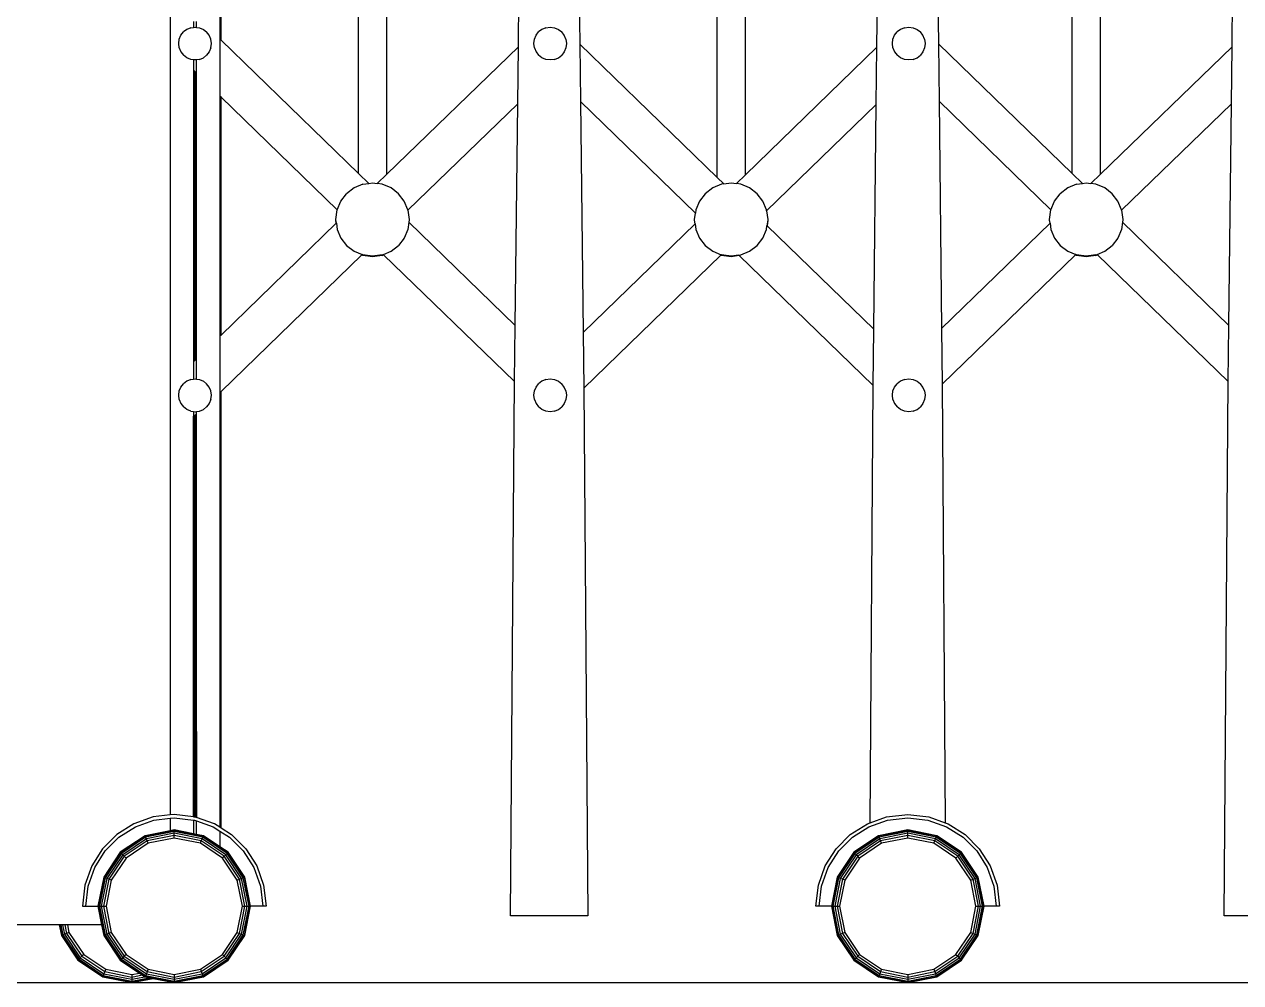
# Model space of a CAD drawing. Extents: x -2377130 to 293730, y -2 to 754590.
# Drawn here: x -2199461 to -2198568, y 516937 to 517641 of the extents above; entities that cross this region are included whole.
import ezdxf

# ---------------------------------------------------------------- set-up
doc = ezdxf.new("R2010")
doc.units = 0
doc.header["$LTSCALE"] = 1000
doc.header["$MEASUREMENT"] = 0
doc.layers.add('A-SFCE', color=30, linetype='Continuous')

# ---------------------------------------------------------------- blocks, each defined once
blk = doc.blocks.new('A$C4A4B1E4B')
at = {"color": 250}
for p, q in [((-3295.7, 1493.31), (-3295.7, 139.37)), ((-3157.33, 610.1), (-3157.42, 916.42)), ((-3136.5, 609.62), (-3136.6, 916.75)), ((-2893.96, 607.26), (-2894.05, 913.68)), ((-2873.13, 609.21), (-2873.23, 913.91)), ((-2633.22, 610.1), (-2633.31, 916.42)), ((-2612.4, 609.62), (-2612.49, 916.75)), ((-3039.99, 703.17), (-3038.63, 821.83)), ((-2515.89, 703.17), (-2514.53, 821.83)), ((-3259.08, 817.89), (-3259.08, 708.69)), ((-3258.31, 707.95), (-3258.31, 818.64)), ((-2996.15, 814.72), (-2994.9, 705.07)), ((-2776.63, 702.75), (-2775.3, 819.02)), ((-2732.84, 819.95), (-2731.53, 705.36)), ((-3283.45, 715.9), (-3285.88, 714.02)), ((-3280.57, 717.12), (-3283.45, 715.9)), ((-3280.57, 717.12), (-3278.5, 717.39)), ((-3278.5, 721.68), (-3278.5, 717.39)), ((-3278.5, 717.39), (-3277.38, 717.55)), ((-3277.38, 717.55), (-3276.27, 717.4)), ((-3276.27, 717.4), (-3276.27, 721.67)), ((-3276.27, 717.4), (-3274.18, 717.12)), ((-3274.18, 717.12), (-3271.31, 715.9)), ((-3271.31, 715.9), (-3268.88, 714.02)), ((-3022.71, 715.9), (-3025.14, 714.02)), ((-3019.84, 717.12), (-3022.71, 715.9)), ((-3019.84, 717.12), (-3016.64, 717.55)), ((-3016.64, 717.55), (-3013.45, 717.12)), ((-3013.45, 717.12), (-3010.57, 715.9)), ((-3010.57, 715.9), (-3008.14, 714.02)), ((-2759.34, 715.9), (-2761.77, 714.02)), ((-2756.47, 717.12), (-2759.34, 715.9)), ((-2756.47, 717.12), (-2753.27, 717.55)), ((-2753.27, 717.55), (-2750.08, 717.12)), ((-2750.08, 717.12), (-2747.2, 715.9)), ((-2747.2, 715.9), (-2744.77, 714.02)), ((-3289.4, 705.52), (-3288.97, 708.71)), ((-3288.97, 708.71), (-3287.76, 711.59)), ((-3287.76, 711.59), (-3285.88, 714.02)), ((-3267, 711.59), (-3268.88, 714.02)), ((-3265.78, 708.71), (-3267, 711.59)), ((-3265.35, 705.52), (-3265.78, 708.71)), ((-3259.08, 708.69), (-3259.08, 666.95)), ((-3258.31, 707.95), (-3259.08, 708.69)), ((-3258.31, 707.95), (-3157.33, 610.1)), ((-3028.67, 705.52), (-3028.24, 708.71)), ((-3028.24, 708.71), (-3027.02, 711.59)), ((-3027.02, 711.59), (-3025.14, 714.02)), ((-3006.26, 711.59), (-3008.14, 714.02)), ((-3005.04, 708.71), (-3006.26, 711.59)), ((-3005.04, 708.71), (-3004.61, 705.52)), ((-2765.3, 705.52), (-2764.87, 708.71)), ((-2764.87, 708.71), (-2763.65, 711.59)), ((-2763.65, 711.59), (-2761.77, 714.02)), ((-2742.89, 711.59), (-2744.77, 714.02)), ((-2741.67, 708.71), (-2742.89, 711.59)), ((-2741.67, 708.71), (-2741.24, 705.52)), ((-3288.97, 702.32), (-3289.4, 705.52)), ((-3288.97, 702.32), (-3287.76, 699.45)), ((-3287.76, 699.45), (-3285.88, 697.02)), ((-3283.45, 695.14), (-3285.88, 697.02)), ((-3271.31, 695.14), (-3268.88, 697.02)), ((-3267, 699.45), (-3268.88, 697.02)), ((-3265.78, 702.32), (-3267, 699.45)), ((-3265.78, 702.32), (-3265.35, 705.52)), ((-3136.5, 609.62), (-3039.99, 703.17)), ((-3040.47, 661.3), (-3039.99, 703.17)), ((-3028.24, 702.32), (-3028.67, 705.52)), ((-3028.24, 702.32), (-3027.02, 699.45)), ((-3027.02, 699.45), (-3025.14, 697.02)), ((-3022.71, 695.14), (-3025.14, 697.02)), ((-3010.57, 695.14), (-3008.14, 697.02)), ((-3006.26, 699.45), (-3008.14, 697.02)), ((-3005.04, 702.32), (-3006.26, 699.45)), ((-3004.61, 705.52), (-3005.04, 702.32)), ((-2994.9, 705.07), (-2893.96, 607.26)), ((-2994.9, 705.07), (-2994.41, 662.86)), ((-2873.13, 609.21), (-2776.63, 702.75)), ((-2777.11, 660.88), (-2776.63, 702.75)), ((-2764.87, 702.32), (-2765.3, 705.52)), ((-2764.87, 702.32), (-2763.65, 699.45)), ((-2763.65, 699.45), (-2761.77, 697.02)), ((-2759.34, 695.14), (-2761.77, 697.02)), ((-2747.2, 695.14), (-2744.77, 697.02)), ((-2742.89, 699.45), (-2744.77, 697.02)), ((-2741.67, 702.32), (-2742.89, 699.45)), ((-2741.24, 705.52), (-2741.67, 702.32)), ((-2731.53, 705.36), (-2633.22, 610.1)), ((-2731.53, 705.36), (-2731.05, 663.15)), ((-2612.4, 609.62), (-2515.89, 703.17)), ((-2516.37, 661.3), (-2515.89, 703.17)), ((-3280.57, 693.92), (-3283.45, 695.14)), ((-3278.5, 693.65), (-3280.57, 693.92)), ((-3277.38, 693.49), (-3278.5, 693.65)), ((-3278.5, 693.65), (-3278.5, 685.78)), ((-3276.27, 693.64), (-3277.38, 693.49)), ((-3274.18, 693.92), (-3276.27, 693.64)), ((-3276.27, 683.61), (-3276.27, 693.64)), ((-3274.18, 693.92), (-3271.31, 695.14)), ((-3019.84, 693.92), (-3022.71, 695.14)), ((-3016.64, 693.49), (-3019.84, 693.92)), ((-3013.45, 693.92), (-3016.64, 693.49)), ((-3013.45, 693.92), (-3010.57, 695.14)), ((-2756.47, 693.92), (-2759.34, 695.14)), ((-2753.27, 693.49), (-2756.47, 693.92)), ((-2750.08, 693.92), (-2753.27, 693.49)), ((-2750.08, 693.92), (-2747.2, 695.14)), ((-3277.87, 685.17), (-3278.5, 685.78)), ((-3278.5, 685.78), (-3278.5, 508.38)), ((-3277.87, 472.59), (-3277.87, 685.17)), ((-3276.7, 684.03), (-3277.87, 685.17)), ((-3276.7, 473.73), (-3276.7, 684.03)), ((-3276.27, 683.61), (-3276.7, 684.03)), ((-3276.27, 474.15), (-3276.27, 683.61)), ((-3259.08, 666.95), (-3259.08, 490.81)), ((-3258.31, 666.21), (-3259.08, 666.95)), ((-3258.31, 491.56), (-3258.31, 666.21)), ((-3172.99, 583.53), (-3258.31, 666.21)), ((-3040.47, 661.3), (-3121.09, 583.15)), ((-3042.34, 498.67), (-3040.47, 661.3)), ((-2909.97, 581.04), (-2994.41, 662.86)), ((-2994.41, 662.86), (-2992.47, 493.53)), ((-2648.88, 583.53), (-2731.05, 663.15)), ((-2731.05, 663.15), (-2729.14, 496.47)), ((-2516.37, 661.3), (-2596.99, 583.15)), ((-2518.23, 498.67), (-2516.37, 661.3)), ((-2777.11, 660.88), (-2857.68, 582.79)), ((-2779, 495.86), (-2777.11, 660.88)), ((-3157.33, 610.1), (-3149.83, 602.84)), ((-3136.5, 609.62), (-3143.6, 602.74)), ((-2879.86, 602.69), (-2873.13, 609.21)), ((-2633.22, 610.1), (-2625.72, 602.84)), ((-2612.4, 609.62), (-2619.5, 602.74)), ((-3160.65, 599.53), (-3166.1, 595.32)), ((-3154.23, 602.24), (-3160.65, 599.53)), ((-3154.23, 602.24), (-3149.83, 602.84)), ((-3149.83, 602.84), (-3147.08, 603.21)), ((-3147.08, 603.21), (-3143.6, 602.74)), ((-3139.93, 602.24), (-3143.6, 602.74)), ((-3133.5, 599.53), (-3139.93, 602.24)), ((-3128.06, 595.32), (-3133.5, 599.53)), ((-2897.28, 599.53), (-2902.73, 595.32)), ((-2890.85, 602.24), (-2897.28, 599.53)), ((-2893.96, 607.26), (-2889.04, 602.49)), ((-2889.04, 602.49), (-2890.85, 602.24)), ((-2889.04, 602.49), (-2883.71, 603.21)), ((-2883.71, 603.21), (-2879.86, 602.69)), ((-2876.56, 602.24), (-2879.86, 602.69)), ((-2870.13, 599.53), (-2876.56, 602.24)), ((-2864.69, 595.32), (-2870.13, 599.53)), ((-2636.54, 599.53), (-2641.99, 595.32)), ((-2630.12, 602.24), (-2636.54, 599.53)), ((-2630.12, 602.24), (-2625.72, 602.84)), ((-2625.72, 602.84), (-2622.97, 603.21)), ((-2622.97, 603.21), (-2619.5, 602.74)), ((-2615.82, 602.24), (-2619.5, 602.74)), ((-2609.4, 599.53), (-2615.82, 602.24)), ((-2603.95, 595.32), (-2609.4, 599.53)), ((-3172.99, 583.53), (-3170.31, 589.88)), ((-3170.31, 589.88), (-3166.1, 595.32)), ((-3123.85, 589.88), (-3128.06, 595.32)), ((-3121.13, 583.45), (-3123.85, 589.88)), ((-2906.94, 589.88), (-2909.65, 583.45)), ((-2902.73, 595.32), (-2906.94, 589.88)), ((-2860.48, 589.88), (-2864.69, 595.32)), ((-2857.76, 583.45), (-2860.48, 589.88)), ((-2648.88, 583.53), (-2646.2, 589.88)), ((-2646.2, 589.88), (-2641.99, 595.32)), ((-2599.74, 589.88), (-2603.95, 595.32)), ((-2597.03, 583.45), (-2599.74, 589.88)), ((-3173.98, 576.3), (-3173.02, 583.45)), ((-3173.02, 583.45), (-3172.99, 583.53)), ((-3121.09, 583.15), (-3121.13, 583.45)), ((-3121.09, 583.15), (-3120.17, 576.3)), ((-2910.61, 576.3), (-2909.97, 581.04)), ((-2909.65, 583.45), (-2909.97, 581.04)), ((-2857.68, 582.79), (-2857.76, 583.45)), ((-2857.68, 582.79), (-2856.8, 576.3)), ((-2649.87, 576.3), (-2648.91, 583.45)), ((-2648.91, 583.45), (-2648.88, 583.53)), ((-2596.99, 583.15), (-2597.03, 583.45)), ((-2596.99, 583.15), (-2596.06, 576.3)), ((-3258.31, 491.56), (-3173.66, 573.61)), ((-3173.96, 576.15), (-3173.98, 576.3)), ((-3173.98, 575.99), (-3173.96, 576.15)), ((-3173.66, 573.61), (-3173.98, 575.99)), ((-3173.62, 573.64), (-3173.96, 576.15)), ((-3173.66, 573.61), (-3173.62, 573.64)), ((-3173.62, 573.64), (-3173.02, 569.15)), ((-3120.44, 574.35), (-3121.13, 569.15)), ((-3120.19, 576.15), (-3120.44, 574.35)), ((-3120.44, 574.35), (-3120.4, 574.31)), ((-3120.17, 575.99), (-3120.4, 574.31)), ((-3120.4, 574.31), (-3042.34, 498.67)), ((-3120.17, 576.3), (-3120.19, 576.15)), ((-3120.19, 576.15), (-3120.17, 575.99)), ((-2992.47, 493.53), (-2910.24, 573.24)), ((-2910.59, 576.15), (-2910.61, 576.3)), ((-2910.61, 575.99), (-2910.59, 576.15)), ((-2910.24, 573.24), (-2910.61, 575.99)), ((-2910.2, 573.27), (-2910.59, 576.15)), ((-2910.24, 573.24), (-2910.2, 573.27)), ((-2910.2, 573.27), (-2909.65, 569.15)), ((-2857.76, 569.15), (-2857.4, 571.84)), ((-2856.82, 576.15), (-2857.4, 571.84)), ((-2857.4, 571.84), (-2857.37, 571.8)), ((-2856.8, 575.99), (-2857.37, 571.8)), ((-2857.37, 571.8), (-2779, 495.86)), ((-2856.8, 576.3), (-2856.82, 576.15)), ((-2856.82, 576.15), (-2856.8, 575.99)), ((-2729.14, 496.47), (-2649.55, 573.61)), ((-2649.85, 576.15), (-2649.87, 576.3)), ((-2649.87, 575.99), (-2649.85, 576.15)), ((-2649.55, 573.61), (-2649.87, 575.99)), ((-2649.52, 573.64), (-2649.85, 576.15)), ((-2649.55, 573.61), (-2649.52, 573.64)), ((-2649.52, 573.64), (-2648.91, 569.15)), ((-2596.33, 574.35), (-2597.03, 569.15)), ((-2596.09, 576.15), (-2596.33, 574.35)), ((-2596.33, 574.35), (-2596.29, 574.31)), ((-2596.06, 575.99), (-2596.29, 574.31)), ((-2596.29, 574.31), (-2518.23, 498.67)), ((-2596.06, 576.3), (-2596.09, 576.15)), ((-2596.09, 576.15), (-2596.06, 575.99)), ((-3173.02, 569.15), (-3170.31, 562.73)), ((-3121.13, 569.15), (-3123.85, 562.73)), ((-2909.65, 569.15), (-2906.94, 562.73)), ((-2860.48, 562.73), (-2857.76, 569.15)), ((-2648.91, 569.15), (-2646.2, 562.73)), ((-2597.03, 569.15), (-2599.74, 562.73)), ((-3170.31, 562.73), (-3166.1, 557.28)), ((-3166.1, 557.28), (-3160.65, 553.07)), ((-3133.5, 553.07), (-3128.06, 557.28)), ((-3123.85, 562.73), (-3128.06, 557.28)), ((-2906.94, 562.73), (-2902.73, 557.28)), ((-2902.73, 557.28), (-2897.28, 553.07)), ((-2870.13, 553.07), (-2864.69, 557.28)), ((-2864.69, 557.28), (-2860.48, 562.73)), ((-2646.2, 562.73), (-2641.99, 557.28)), ((-2641.99, 557.28), (-2636.54, 553.07)), ((-2609.4, 553.07), (-2603.95, 557.28)), ((-2599.74, 562.73), (-2603.95, 557.28)), ((-3154.94, 550.35), (-3258.31, 450.15)), ((-3160.65, 553.07), (-3154.71, 550.57)), ((-3154.71, 550.57), (-3154.94, 550.35)), ((-3154.23, 550.05), (-3154.94, 550.35)), ((-3154.23, 550.36), (-3154.71, 550.57)), ((-3147.08, 549.4), (-3154.23, 550.36)), ((-3147.08, 549.09), (-3154.23, 550.05)), ((-3139.93, 550.36), (-3147.08, 549.4)), ((-3139.93, 550.05), (-3147.08, 549.09)), ((-3139.93, 550.36), (-3139.11, 550.7)), ((-3139.93, 550.05), (-3138.89, 550.49)), ((-3139.11, 550.7), (-3133.5, 553.07)), ((-3138.89, 550.49), (-3139.11, 550.7)), ((-3042.81, 457.39), (-3138.89, 550.49)), ((-2891.27, 550.22), (-2992, 452.58)), ((-2897.28, 553.07), (-2891.05, 550.44)), ((-2891.05, 550.44), (-2891.27, 550.22)), ((-2890.85, 550.05), (-2891.27, 550.22)), ((-2890.85, 550.36), (-2891.05, 550.44)), ((-2883.71, 549.4), (-2890.85, 550.36)), ((-2883.71, 549.09), (-2890.85, 550.05)), ((-2878.1, 550.15), (-2883.71, 549.4)), ((-2877.82, 549.88), (-2883.71, 549.09)), ((-2878.1, 550.15), (-2876.56, 550.36)), ((-2877.82, 549.88), (-2878.1, 550.15)), ((-2779.47, 454.58), (-2877.82, 549.88)), ((-2876.56, 550.36), (-2870.13, 553.07)), ((-2630.83, 550.35), (-2728.67, 455.52)), ((-2636.54, 553.07), (-2630.61, 550.57)), ((-2630.61, 550.57), (-2630.83, 550.35)), ((-2630.12, 550.05), (-2630.83, 550.35)), ((-2630.12, 550.36), (-2630.61, 550.57)), ((-2622.97, 549.4), (-2630.12, 550.36)), ((-2622.97, 549.09), (-2630.12, 550.05)), ((-2615.82, 550.36), (-2622.97, 549.4)), ((-2615.82, 550.05), (-2622.97, 549.09)), ((-2615.82, 550.36), (-2615, 550.7)), ((-2615.82, 550.05), (-2614.78, 550.49)), ((-2615, 550.7), (-2609.4, 553.07)), ((-2614.78, 550.49), (-2615, 550.7)), ((-2518.7, 457.39), (-2614.78, 550.49)), ((-3278.5, 508.38), (-3278.2, 508.38)), ((-3278.5, 508.38), (-3278.5, 471.98)), ((-3278.2, 508.38), (-3278.2, 472.28)), ((-3258.64, 508.38), (-3258.64, 491.24)), ((-3258.64, 491.24), (-3258.31, 491.56)), ((-3042.81, 457.39), (-3042.34, 498.67)), ((-2992.47, 493.53), (-2992, 452.58)), ((-2779.47, 454.58), (-2779, 495.86)), ((-2729.14, 496.47), (-2728.67, 455.52)), ((-2518.7, 457.39), (-2518.23, 498.67)), ((-3259.08, 490.81), (-3258.64, 491.24)), ((-3259.08, 490.81), (-3259.08, 449.41)), ((-3277.87, 472.59), (-3276.7, 473.73)), ((-3276.7, 473.73), (-3276.27, 474.15)), ((-3276.27, 459.24), (-3276.27, 474.15)), ((-3278.5, 471.98), (-3278.2, 472.28)), ((-3278.5, 471.98), (-3278.5, 459.24)), ((-3278.2, 472.28), (-3277.87, 472.59)), ((-3287.76, 453.43), (-3285.88, 455.87)), ((-3283.45, 457.75), (-3285.88, 455.87)), ((-3280.57, 458.96), (-3283.45, 457.75)), ((-3280.57, 458.96), (-3278.5, 459.24)), ((-3278.5, 459.24), (-3277.38, 459.39)), ((-3277.38, 459.39), (-3276.27, 459.24)), ((-3276.27, 459.24), (-3274.18, 458.96)), ((-3274.18, 458.96), (-3271.31, 457.75)), ((-3271.31, 457.75), (-3268.88, 455.87)), ((-3267, 453.43), (-3268.88, 455.87)), ((-3045.84, 65.33), (-3042.81, 457.39)), ((-3027.02, 453.43), (-3025.14, 455.87)), ((-3022.71, 457.75), (-3025.14, 455.87)), ((-3019.84, 458.96), (-3022.71, 457.75)), ((-3019.84, 458.96), (-3016.64, 459.39)), ((-3016.64, 459.39), (-3013.45, 458.96)), ((-3013.45, 458.96), (-3010.57, 457.75)), ((-3010.57, 457.75), (-3008.14, 455.87)), ((-3006.26, 453.43), (-3008.14, 455.87)), ((-2763.65, 453.43), (-2761.77, 455.87)), ((-2759.34, 457.75), (-2761.77, 455.87)), ((-2756.47, 458.96), (-2759.34, 457.75)), ((-2756.47, 458.96), (-2753.27, 459.39)), ((-2753.27, 459.39), (-2750.08, 458.96)), ((-2750.08, 458.96), (-2747.2, 457.75)), ((-2747.2, 457.75), (-2744.77, 455.87)), ((-2742.89, 453.43), (-2744.77, 455.87)), ((-2521.74, 65.33), (-2518.7, 457.39)), ((-3289.4, 447.36), (-3288.97, 450.56)), ((-3288.97, 444.17), (-3289.4, 447.36)), ((-3288.97, 450.56), (-3287.76, 453.43)), ((-3265.78, 450.56), (-3267, 453.43)), ((-3265.35, 447.36), (-3265.78, 450.56)), ((-3265.78, 444.17), (-3265.35, 447.36)), ((-3258.64, 449.84), (-3259.08, 449.41)), ((-3259.08, 449.41), (-3259.08, 130.35)), ((-3258.31, 450.15), (-3258.64, 449.84)), ((-3258.64, 449.84), (-3258.64, 130.07)), ((-3258.31, 129.86), (-3258.31, 450.15)), ((-3028.67, 447.36), (-3028.24, 450.56)), ((-3028.24, 444.17), (-3028.67, 447.36)), ((-3028.24, 450.56), (-3027.02, 453.43)), ((-3005.04, 450.56), (-3006.26, 453.43)), ((-3005.04, 450.56), (-3004.61, 447.36)), ((-3004.61, 447.36), (-3005.04, 444.17)), ((-2992, 452.58), (-2989.03, 65.33)), ((-2781.69, 133.58), (-2779.47, 454.58)), ((-2765.3, 447.36), (-2764.87, 450.56)), ((-2764.87, 444.17), (-2765.3, 447.36)), ((-2764.87, 450.56), (-2763.65, 453.43)), ((-2741.67, 450.56), (-2742.89, 453.43)), ((-2741.67, 450.56), (-2741.24, 447.36)), ((-2741.24, 447.36), (-2741.67, 444.17)), ((-2728.67, 455.52), (-2726.44, 133.58)), ((-3288.97, 444.17), (-3287.76, 441.3)), ((-3287.76, 441.3), (-3285.88, 438.86)), ((-3283.45, 436.98), (-3285.88, 438.86)), ((-3271.31, 436.98), (-3268.88, 438.86)), ((-3267, 441.3), (-3268.88, 438.86)), ((-3265.78, 444.17), (-3267, 441.3)), ((-3028.24, 444.17), (-3027.02, 441.3)), ((-3027.02, 441.3), (-3025.14, 438.86)), ((-3022.71, 436.98), (-3025.14, 438.86)), ((-3010.57, 436.98), (-3008.14, 438.86)), ((-3006.26, 441.3), (-3008.14, 438.86)), ((-3005.04, 444.17), (-3006.26, 441.3)), ((-2764.87, 444.17), (-2763.65, 441.3)), ((-2763.65, 441.3), (-2761.77, 438.86)), ((-2759.34, 436.98), (-2761.77, 438.86)), ((-2747.2, 436.98), (-2744.77, 438.86)), ((-2742.89, 441.3), (-2744.77, 438.86)), ((-2741.67, 444.17), (-2742.89, 441.3)), ((-3280.57, 435.77), (-3283.45, 436.98)), ((-3280.57, 435.77), (-3278.5, 435.49)), ((-3278.5, 435.49), (-3277.38, 435.34)), ((-3278.5, 435.49), (-3278.5, 431.97)), ((-3278.2, 432.16), (-3278.5, 431.97)), ((-3278.5, 138.09), (-3278.5, 431.97)), ((-3277.87, 432.36), (-3278.2, 432.16)), ((-3278.2, 432.16), (-3278.2, 138.06)), ((-3276.7, 433.07), (-3277.87, 432.36)), ((-3277.87, 138.02), (-3277.87, 432.36)), ((-3277.38, 435.34), (-3276.27, 435.49)), ((-3276.27, 433.33), (-3276.7, 433.07)), ((-3276.7, 137.76), (-3276.7, 433.07)), ((-3276.27, 435.49), (-3274.18, 435.77)), ((-3276.27, 433.33), (-3276.27, 435.49)), ((-3276.27, 200.5), (-3276.27, 433.33)), ((-3274.18, 435.77), (-3271.31, 436.98)), ((-3019.84, 435.77), (-3022.71, 436.98)), ((-3016.64, 435.34), (-3019.84, 435.77)), ((-3013.45, 435.77), (-3016.64, 435.34)), ((-3013.45, 435.77), (-3010.57, 436.98)), ((-2756.47, 435.77), (-2759.34, 436.98)), ((-2753.27, 435.34), (-2756.47, 435.77)), ((-2750.08, 435.77), (-2753.27, 435.34)), ((-2750.08, 435.77), (-2747.2, 436.98)), ((-3276.37, 181.76), (-3276.27, 200.5)), ((-3276.27, 200.5), (-3276.27, 137.6)), ((-3308.11, 137.94), (-3322.3, 132.87)), ((-3321.22, 130.65), (-3307.55, 135.55)), ((-3295.7, 139.37), (-3308.11, 137.94)), ((-3307.55, 135.55), (-3295.7, 136.91)), ((-3292.67, 139.72), (-3295.7, 139.37)), ((-3295.7, 136.91), (-3292.67, 137.26)), ((-3295.7, 136.91), (-3295.7, 127.75)), ((-3278.5, 138.09), (-3292.67, 139.72)), ((-3292.67, 137.26), (-3278.5, 135.63)), ((-3278.5, 138.09), (-3278.2, 138.06)), ((-3278.5, 135.63), (-3278.5, 125.54)), ((-3278.5, 135.63), (-3277.78, 135.55)), ((-3278.2, 138.06), (-3277.87, 138.02)), ((-3277.87, 138.02), (-3277.22, 137.94)), ((-3277.78, 135.55), (-3276.27, 135)), ((-3277.22, 137.94), (-3276.7, 137.76)), ((-3276.7, 137.76), (-3276.27, 137.6)), ((-3263.04, 132.87), (-3276.27, 137.6)), ((-3276.27, 125.09), (-3276.27, 135)), ((-3276.27, 135), (-3264.11, 130.65)), ((-2782.62, 130.65), (-2768.95, 135.55)), ((-2781.69, 133.58), (-2769.51, 137.94)), ((-2769.51, 137.94), (-2754.06, 139.72)), ((-2768.95, 135.55), (-2754.06, 137.26)), ((-2754.06, 139.72), (-2738.62, 137.94)), ((-2754.06, 137.26), (-2739.18, 135.55)), ((-2739.18, 135.55), (-2725.51, 130.65)), ((-2738.62, 137.94), (-2726.44, 133.58)), ((-3322.3, 132.87), (-3334.81, 124.9)), ((-3333.28, 122.98), (-3321.22, 130.65)), ((-3295.7, 127.75), (-3314.11, 124.09)), ((-3292.67, 128.06), (-3314, 123.82)), ((-3292.67, 127.21), (-3313.68, 123.04)), ((-3292.67, 125.89), (-3313.17, 121.81)), ((-3292.67, 128.36), (-3295.7, 127.75)), ((-3292.67, 128.06), (-3292.67, 128.36)), ((-3278.5, 125.54), (-3292.67, 128.36)), ((-3271.33, 123.82), (-3292.67, 128.06)), ((-3292.67, 127.21), (-3292.67, 128.06)), ((-3271.66, 123.04), (-3292.67, 127.21)), ((-3292.67, 125.89), (-3292.67, 127.21)), ((-3272.17, 121.81), (-3292.67, 125.89)), ((-3292.67, 124.23), (-3292.67, 125.89)), ((-3276.27, 125.09), (-3278.5, 125.54)), ((-3271.22, 124.09), (-3276.27, 125.09)), ((-3264.11, 130.65), (-3259.08, 127.45)), ((-3259.08, 130.35), (-3263.04, 132.87)), ((-3259.08, 130.35), (-3258.64, 130.07)), ((-3259.08, 127.45), (-3259.08, 115.97)), ((-3259.08, 127.45), (-3252.05, 122.98)), ((-3258.64, 130.07), (-3258.31, 129.86)), ((-3258.31, 129.86), (-3250.52, 124.9)), ((-2796.21, 124.9), (-2783.69, 132.87)), ((-2794.68, 122.98), (-2782.62, 130.65)), ((-2783.69, 132.87), (-2781.69, 133.58)), ((-2754.06, 128.36), (-2775.51, 124.09)), ((-2754.06, 128.06), (-2775.4, 123.82)), ((-2754.06, 127.21), (-2775.07, 123.04)), ((-2754.06, 125.89), (-2774.57, 121.81)), ((-2732.62, 124.09), (-2754.06, 128.36)), ((-2754.06, 128.06), (-2754.06, 128.36)), ((-2732.73, 123.82), (-2754.06, 128.06)), ((-2754.06, 127.21), (-2754.06, 128.06)), ((-2733.06, 123.04), (-2754.06, 127.21)), ((-2754.06, 125.89), (-2754.06, 127.21)), ((-2733.56, 121.81), (-2754.06, 125.89)), ((-2754.06, 124.23), (-2754.06, 125.89)), ((-2726.44, 133.58), (-2724.44, 132.87)), ((-2725.51, 130.65), (-2713.45, 122.98)), ((-2724.44, 132.87), (-2711.92, 124.9)), ((-3334.81, 124.9), (-3345.26, 114.46)), ((-3343.34, 112.92), (-3333.28, 122.98)), ((-3314.11, 124.09), (-3332.29, 111.94)), ((-3314, 123.82), (-3332.09, 111.74)), ((-3313.68, 123.04), (-3331.49, 111.13)), ((-3313.17, 121.81), (-3330.55, 110.2)), ((-3312.53, 120.27), (-3329.37, 109.02)), ((-3311.82, 118.57), (-3328.07, 107.72)), ((-3314, 123.82), (-3314.11, 124.09)), ((-3313.68, 123.04), (-3314, 123.82)), ((-3313.17, 121.81), (-3313.68, 123.04)), ((-3312.53, 120.27), (-3313.17, 121.81)), ((-3292.67, 124.23), (-3312.53, 120.27)), ((-3311.82, 118.57), (-3312.53, 120.27)), ((-3292.67, 122.38), (-3311.82, 118.57)), ((-3272.8, 120.27), (-3292.67, 124.23)), ((-3292.67, 122.38), (-3292.67, 124.23)), ((-3273.51, 118.57), (-3292.67, 122.38)), ((-3273.51, 118.57), (-3272.8, 120.27)), ((-3257.27, 107.72), (-3273.51, 118.57)), ((-3272.8, 120.27), (-3272.17, 121.81)), ((-3255.96, 109.02), (-3272.8, 120.27)), ((-3272.17, 121.81), (-3271.66, 123.04)), ((-3254.78, 110.2), (-3272.17, 121.81)), ((-3271.66, 123.04), (-3271.33, 123.82)), ((-3253.85, 111.13), (-3271.66, 123.04)), ((-3271.33, 123.82), (-3271.22, 124.09)), ((-3253.25, 111.74), (-3271.33, 123.82)), ((-3259.08, 115.97), (-3271.22, 124.09)), ((-3252.05, 122.98), (-3242, 112.92)), ((-3250.52, 124.9), (-3240.08, 114.46)), ((-2806.65, 114.46), (-2796.21, 124.9)), ((-2804.74, 112.92), (-2794.68, 122.98)), ((-2775.51, 124.09), (-2793.69, 111.94)), ((-2775.4, 123.82), (-2793.48, 111.74)), ((-2775.07, 123.04), (-2792.88, 111.13)), ((-2774.57, 121.81), (-2791.95, 110.2)), ((-2773.93, 120.27), (-2790.77, 109.02)), ((-2773.22, 118.57), (-2789.46, 107.72)), ((-2775.4, 123.82), (-2775.51, 124.09)), ((-2775.07, 123.04), (-2775.4, 123.82)), ((-2774.57, 121.81), (-2775.07, 123.04)), ((-2773.93, 120.27), (-2774.57, 121.81)), ((-2754.06, 124.23), (-2773.93, 120.27)), ((-2773.22, 118.57), (-2773.93, 120.27)), ((-2754.06, 122.38), (-2773.22, 118.57)), ((-2734.2, 120.27), (-2754.06, 124.23)), ((-2754.06, 122.38), (-2754.06, 124.23)), ((-2734.91, 118.57), (-2754.06, 122.38)), ((-2734.91, 118.57), (-2734.2, 120.27)), ((-2718.67, 107.72), (-2734.91, 118.57)), ((-2734.2, 120.27), (-2733.56, 121.81)), ((-2717.36, 109.02), (-2734.2, 120.27)), ((-2733.56, 121.81), (-2733.06, 123.04)), ((-2716.18, 110.2), (-2733.56, 121.81)), ((-2733.06, 123.04), (-2732.73, 123.82)), ((-2715.25, 111.13), (-2733.06, 123.04)), ((-2732.73, 123.82), (-2732.62, 124.09)), ((-2714.65, 111.74), (-2732.73, 123.82)), ((-2714.44, 111.94), (-2732.62, 124.09)), ((-2713.45, 122.98), (-2703.39, 112.92)), ((-2711.92, 124.9), (-2701.48, 114.46)), ((-3345.26, 114.46), (-3353.22, 101.95)), ((-3351.01, 100.85), (-3343.34, 112.92)), ((-3332.29, 111.94), (-3344.44, 93.76)), ((-3332.09, 111.74), (-3344.17, 93.65)), ((-3331.49, 111.13), (-3343.39, 93.33)), ((-3330.55, 110.2), (-3342.16, 92.82)), ((-3329.37, 109.02), (-3340.62, 92.18)), ((-3328.07, 107.72), (-3338.92, 91.47)), ((-3332.09, 111.74), (-3332.29, 111.94)), ((-3331.49, 111.13), (-3332.09, 111.74)), ((-3330.55, 110.2), (-3331.49, 111.13)), ((-3329.37, 109.02), (-3330.55, 110.2)), ((-3328.07, 107.72), (-3329.37, 109.02)), ((-3253.04, 111.94), (-3259.08, 115.97)), ((-3257.27, 107.72), (-3255.96, 109.02)), ((-3246.42, 91.47), (-3257.27, 107.72)), ((-3255.96, 109.02), (-3254.78, 110.2)), ((-3244.71, 92.18), (-3255.96, 109.02)), ((-3254.78, 110.2), (-3253.85, 111.13)), ((-3243.17, 92.82), (-3254.78, 110.2)), ((-3253.85, 111.13), (-3253.25, 111.74)), ((-3241.95, 93.33), (-3253.85, 111.13)), ((-3253.25, 111.74), (-3253.04, 111.94)), ((-3241.16, 93.65), (-3253.25, 111.74)), ((-3240.89, 93.76), (-3253.04, 111.94)), ((-3242, 112.92), (-3234.33, 100.85)), ((-3240.08, 114.46), (-3232.12, 101.95)), ((-2814.61, 101.95), (-2806.65, 114.46)), ((-2812.41, 100.85), (-2804.74, 112.92)), ((-2793.69, 111.94), (-2805.84, 93.76)), ((-2793.48, 111.74), (-2805.57, 93.65)), ((-2792.88, 111.13), (-2804.78, 93.33)), ((-2791.95, 110.2), (-2803.56, 92.82)), ((-2790.77, 109.02), (-2802.02, 92.18)), ((-2789.46, 107.72), (-2800.32, 91.47)), ((-2793.48, 111.74), (-2793.69, 111.94)), ((-2792.88, 111.13), (-2793.48, 111.74)), ((-2791.95, 110.2), (-2792.88, 111.13)), ((-2790.77, 109.02), (-2791.95, 110.2)), ((-2789.46, 107.72), (-2790.77, 109.02)), ((-2718.67, 107.72), (-2717.36, 109.02)), ((-2707.81, 91.47), (-2718.67, 107.72)), ((-2717.36, 109.02), (-2716.18, 110.2)), ((-2706.11, 92.18), (-2717.36, 109.02)), ((-2716.18, 110.2), (-2715.25, 111.13)), ((-2704.57, 92.82), (-2716.18, 110.2)), ((-2715.25, 111.13), (-2714.65, 111.74)), ((-2703.35, 93.33), (-2715.25, 111.13)), ((-2714.65, 111.74), (-2714.44, 111.94)), ((-2702.56, 93.65), (-2714.65, 111.74)), ((-2702.29, 93.76), (-2714.44, 111.94)), ((-2703.39, 112.92), (-2695.72, 100.85)), ((-2701.48, 114.46), (-2693.51, 101.95)), ((-3353.22, 101.95), (-3358.29, 87.76)), ((-3355.9, 87.18), (-3351.01, 100.85)), ((-3234.33, 100.85), (-3229.44, 87.18)), ((-3232.12, 101.95), (-3227.04, 87.76)), ((-2819.69, 87.76), (-2814.61, 101.95)), ((-2817.29, 87.18), (-2812.41, 100.85)), ((-2695.72, 100.85), (-2690.83, 87.18)), ((-2693.51, 101.95), (-2688.44, 87.76)), ((-3344.44, 93.76), (-3348.71, 72.32)), ((-3344.17, 93.65), (-3348.41, 72.32)), ((-3343.39, 93.33), (-3347.56, 72.32)), ((-3342.16, 92.82), (-3346.24, 72.32)), ((-3340.62, 92.18), (-3344.58, 72.32)), ((-3344.17, 93.65), (-3344.44, 93.76)), ((-3343.39, 93.33), (-3344.17, 93.65)), ((-3342.16, 92.82), (-3343.39, 93.33)), ((-3338.92, 91.47), (-3342.73, 72.32)), ((-3340.62, 92.18), (-3342.16, 92.82)), ((-3338.92, 91.47), (-3340.62, 92.18)), ((-3246.42, 91.47), (-3244.71, 92.18)), ((-3242.61, 72.32), (-3246.42, 91.47)), ((-3244.71, 92.18), (-3243.17, 92.82)), ((-3240.76, 72.32), (-3244.71, 92.18)), ((-3243.17, 92.82), (-3241.95, 93.33)), ((-3239.09, 72.32), (-3243.17, 92.82)), ((-3241.95, 93.33), (-3241.16, 93.65)), ((-3237.77, 72.32), (-3241.95, 93.33)), ((-3241.16, 93.65), (-3240.89, 93.76)), ((-3236.92, 72.32), (-3241.16, 93.65)), ((-3236.63, 72.32), (-3240.89, 93.76)), ((-2805.84, 93.76), (-2810.1, 72.32)), ((-2805.57, 93.65), (-2809.81, 72.32)), ((-2804.78, 93.33), (-2808.96, 72.32)), ((-2803.56, 92.82), (-2807.64, 72.32)), ((-2802.02, 92.18), (-2805.97, 72.32)), ((-2805.57, 93.65), (-2805.84, 93.76)), ((-2804.78, 93.33), (-2805.57, 93.65)), ((-2803.56, 92.82), (-2804.78, 93.33)), ((-2800.32, 91.47), (-2804.13, 72.32)), ((-2802.02, 92.18), (-2803.56, 92.82)), ((-2800.32, 91.47), (-2802.02, 92.18)), ((-2707.81, 91.47), (-2706.11, 92.18)), ((-2704, 72.32), (-2707.81, 91.47)), ((-2706.11, 92.18), (-2704.57, 92.82)), ((-2702.16, 72.32), (-2706.11, 92.18)), ((-2704.57, 92.82), (-2703.35, 93.33)), ((-2700.49, 72.32), (-2704.57, 92.82)), ((-2703.35, 93.33), (-2702.56, 93.65)), ((-2699.17, 72.32), (-2703.35, 93.33)), ((-2702.56, 93.65), (-2702.29, 93.76)), ((-2698.32, 72.32), (-2702.56, 93.65)), ((-2698.03, 72.32), (-2702.29, 93.76)), ((-3358.29, 87.76), (-3360.07, 72.32)), ((-3357.61, 72.32), (-3355.9, 87.18)), ((-3229.44, 87.18), (-3227.72, 72.32)), ((-3227.04, 87.76), (-3225.26, 72.32)), ((-2821.47, 72.32), (-2819.69, 87.76)), ((-2819.01, 72.32), (-2817.29, 87.18)), ((-2690.83, 87.18), (-2689.12, 72.32)), ((-2688.44, 87.76), (-2686.66, 72.32)), ((-3360.07, 72.32), (-3357.61, 72.32)), ((-3357.61, 72.32), (-3348.71, 72.32)), ((-3348.71, 72.32), (-3348.41, 72.32)), ((-3348.71, 72.32), (-3346.01, 58.76)), ((-3348.41, 72.32), (-3344.17, 50.98)), ((-3348.41, 72.32), (-3347.56, 72.32)), ((-3347.56, 72.32), (-3343.39, 51.31)), ((-3347.56, 72.32), (-3346.24, 72.32)), ((-3346.24, 72.32), (-3342.16, 51.81)), ((-3346.24, 72.32), (-3344.58, 72.32)), ((-3344.58, 72.32), (-3340.62, 52.45)), ((-3344.58, 72.32), (-3342.73, 72.32)), ((-3342.73, 72.32), (-3338.92, 53.16)), ((-3246.42, 53.16), (-3242.61, 72.32)), ((-3244.71, 52.45), (-3240.76, 72.32)), ((-3243.17, 51.81), (-3239.09, 72.32)), ((-3242.61, 72.32), (-3240.76, 72.32)), ((-3241.95, 51.31), (-3237.77, 72.32)), ((-3241.16, 50.98), (-3236.92, 72.32)), ((-3240.89, 50.87), (-3236.63, 72.32)), ((-3240.76, 72.32), (-3239.09, 72.32)), ((-3239.09, 72.32), (-3237.77, 72.32)), ((-3237.77, 72.32), (-3236.92, 72.32)), ((-3236.92, 72.32), (-3236.63, 72.32)), ((-3227.72, 72.32), (-3236.63, 72.32)), ((-3225.26, 72.32), (-3227.72, 72.32)), ((-2819.01, 72.32), (-2821.47, 72.32)), ((-2810.1, 72.32), (-2819.01, 72.32)), ((-2810.1, 72.32), (-2805.84, 50.87)), ((-2810.1, 72.32), (-2809.81, 72.32)), ((-2809.81, 72.32), (-2805.57, 50.98)), ((-2809.81, 72.32), (-2808.96, 72.32)), ((-2808.96, 72.32), (-2804.78, 51.31)), ((-2808.96, 72.32), (-2807.64, 72.32)), ((-2807.64, 72.32), (-2803.56, 51.81)), ((-2807.64, 72.32), (-2805.97, 72.32)), ((-2805.97, 72.32), (-2802.02, 52.45)), ((-2805.97, 72.32), (-2804.13, 72.32)), ((-2804.13, 72.32), (-2800.32, 53.16)), ((-2707.81, 53.16), (-2704, 72.32)), ((-2706.11, 52.45), (-2702.16, 72.32)), ((-2704.57, 51.81), (-2700.49, 72.32)), ((-2704, 72.32), (-2702.16, 72.32)), ((-2703.35, 51.31), (-2699.17, 72.32)), ((-2702.56, 50.98), (-2698.32, 72.32)), ((-2702.29, 50.87), (-2698.03, 72.32)), ((-2702.16, 72.32), (-2700.49, 72.32)), ((-2700.49, 72.32), (-2699.17, 72.32)), ((-2699.17, 72.32), (-2698.32, 72.32)), ((-2698.32, 72.32), (-2698.03, 72.32)), ((-2689.12, 72.32), (-2698.03, 72.32)), ((-2686.66, 72.32), (-2689.12, 72.32)), ((-2989.03, 65.33), (-3045.84, 65.33)), ((-2464.92, 65.33), (-2521.74, 65.33)), ((-3377.11, 58.76), (-3580.87, 58.76)), ((-3377.11, 58.76), (-3375.54, 50.87)), ((-3376.81, 58.76), (-3377.11, 58.76)), ((-3376.81, 58.76), (-3375.27, 50.98)), ((-3375.97, 58.76), (-3376.81, 58.76)), ((-3375.97, 58.76), (-3374.48, 51.31)), ((-3374.64, 58.76), (-3375.97, 58.76)), ((-3374.64, 58.76), (-3373.26, 51.81)), ((-3372.98, 58.76), (-3374.64, 58.76)), ((-3372.98, 58.76), (-3371.72, 52.45)), ((-3371.13, 58.76), (-3372.98, 58.76)), ((-3371.13, 58.76), (-3370.02, 53.16)), ((-3346.01, 58.76), (-3371.13, 58.76)), ((-3346.01, 58.76), (-3344.44, 50.87)), ((-3375.27, 50.98), (-3375.54, 50.87)), ((-3375.54, 50.87), (-3363.39, 32.69)), ((-3374.48, 51.31), (-3375.27, 50.98)), ((-3375.27, 50.98), (-3363.18, 32.9)), ((-3373.26, 51.81), (-3374.48, 51.31)), ((-3374.48, 51.31), (-3362.58, 33.5)), ((-3371.72, 52.45), (-3373.26, 51.81)), ((-3373.26, 51.81), (-3361.65, 34.43)), ((-3370.02, 53.16), (-3371.72, 52.45)), ((-3371.72, 52.45), (-3360.47, 35.61)), ((-3370.02, 53.16), (-3359.16, 36.92)), ((-3344.17, 50.98), (-3344.44, 50.87)), ((-3344.44, 50.87), (-3332.29, 32.69)), ((-3343.39, 51.31), (-3344.17, 50.98)), ((-3344.17, 50.98), (-3332.09, 32.9)), ((-3342.16, 51.81), (-3343.39, 51.31)), ((-3343.39, 51.31), (-3331.49, 33.5)), ((-3340.62, 52.45), (-3342.16, 51.81)), ((-3342.16, 51.81), (-3330.55, 34.43)), ((-3338.92, 53.16), (-3340.62, 52.45)), ((-3340.62, 52.45), (-3329.37, 35.61)), ((-3338.92, 53.16), (-3328.07, 36.92)), ((-3257.27, 36.92), (-3246.42, 53.16)), ((-3255.96, 35.61), (-3244.71, 52.45)), ((-3254.78, 34.43), (-3243.17, 51.81)), ((-3253.85, 33.5), (-3241.95, 51.31)), ((-3253.25, 32.9), (-3241.16, 50.98)), ((-3253.04, 32.69), (-3240.89, 50.87)), ((-3246.42, 53.16), (-3244.71, 52.45)), ((-3244.71, 52.45), (-3243.17, 51.81)), ((-3243.17, 51.81), (-3241.95, 51.31)), ((-3241.95, 51.31), (-3241.16, 50.98)), ((-3241.16, 50.98), (-3240.89, 50.87)), ((-2805.57, 50.98), (-2805.84, 50.87)), ((-2805.84, 50.87), (-2793.69, 32.69)), ((-2804.78, 51.31), (-2805.57, 50.98)), ((-2805.57, 50.98), (-2793.48, 32.9)), ((-2803.56, 51.81), (-2804.78, 51.31)), ((-2804.78, 51.31), (-2792.88, 33.5)), ((-2802.02, 52.45), (-2803.56, 51.81)), ((-2803.56, 51.81), (-2791.95, 34.43)), ((-2800.32, 53.16), (-2802.02, 52.45)), ((-2802.02, 52.45), (-2790.77, 35.61)), ((-2800.32, 53.16), (-2789.46, 36.92)), ((-2718.67, 36.92), (-2707.81, 53.16)), ((-2717.36, 35.61), (-2706.11, 52.45)), ((-2716.18, 34.43), (-2704.57, 51.81)), ((-2715.25, 33.5), (-2703.35, 51.31)), ((-2714.65, 32.9), (-2702.56, 50.98)), ((-2714.44, 32.69), (-2702.29, 50.87)), ((-2707.81, 53.16), (-2706.11, 52.45)), ((-2706.11, 52.45), (-2704.57, 51.81)), ((-2704.57, 51.81), (-2703.35, 51.31)), ((-2703.35, 51.31), (-2702.56, 50.98)), ((-2702.56, 50.98), (-2702.29, 50.87)), ((-3359.16, 36.92), (-3360.47, 35.61)), ((-3359.16, 36.92), (-3342.92, 26.07)), ((-3328.07, 36.92), (-3329.37, 35.61)), ((-3328.07, 36.92), (-3311.82, 26.07)), ((-3273.51, 26.07), (-3257.27, 36.92)), ((-3257.27, 36.92), (-3255.96, 35.61)), ((-2789.46, 36.92), (-2790.77, 35.61)), ((-2789.46, 36.92), (-2773.22, 26.07)), ((-2734.91, 26.07), (-2718.67, 36.92)), ((-2718.67, 36.92), (-2717.36, 35.61)), ((-3363.18, 32.9), (-3363.39, 32.69)), ((-3363.39, 32.69), (-3345.21, 20.54)), ((-3362.58, 33.5), (-3363.18, 32.9)), ((-3363.18, 32.9), (-3345.1, 20.81)), ((-3361.65, 34.43), (-3362.58, 33.5)), ((-3362.58, 33.5), (-3344.77, 21.6)), ((-3360.47, 35.61), (-3361.65, 34.43)), ((-3361.65, 34.43), (-3344.27, 22.82)), ((-3360.47, 35.61), (-3343.63, 24.36)), ((-3332.09, 32.9), (-3332.29, 32.69)), ((-3332.29, 32.69), (-3318.3, 23.34)), ((-3331.49, 33.5), (-3332.09, 32.9)), ((-3332.09, 32.9), (-3314, 20.81)), ((-3330.55, 34.43), (-3331.49, 33.5)), ((-3331.49, 33.5), (-3313.68, 21.6)), ((-3329.37, 35.61), (-3330.55, 34.43)), ((-3330.55, 34.43), (-3313.17, 22.82)), ((-3329.37, 35.61), (-3312.53, 24.36)), ((-3272.8, 24.36), (-3255.96, 35.61)), ((-3272.17, 22.82), (-3254.78, 34.43)), ((-3271.66, 21.6), (-3253.85, 33.5)), ((-3271.33, 20.81), (-3253.25, 32.9)), ((-3271.22, 20.54), (-3253.04, 32.69)), ((-3255.96, 35.61), (-3254.78, 34.43)), ((-3254.78, 34.43), (-3253.85, 33.5)), ((-3253.85, 33.5), (-3253.25, 32.9)), ((-3253.25, 32.9), (-3253.04, 32.69)), ((-2793.48, 32.9), (-2793.69, 32.69)), ((-2793.69, 32.69), (-2775.51, 20.54)), ((-2792.88, 33.5), (-2793.48, 32.9)), ((-2793.48, 32.9), (-2775.4, 20.81)), ((-2791.95, 34.43), (-2792.88, 33.5)), ((-2792.88, 33.5), (-2775.07, 21.6)), ((-2790.77, 35.61), (-2791.95, 34.43)), ((-2791.95, 34.43), (-2774.57, 22.82)), ((-2790.77, 35.61), (-2773.93, 24.36)), ((-2734.2, 24.36), (-2717.36, 35.61)), ((-2733.56, 22.82), (-2716.18, 34.43)), ((-2733.06, 21.6), (-2715.25, 33.5)), ((-2732.73, 20.81), (-2714.65, 32.9)), ((-2732.62, 20.54), (-2714.44, 32.69)), ((-2717.36, 35.61), (-2716.18, 34.43)), ((-2716.18, 34.43), (-2715.25, 33.5)), ((-2715.25, 33.5), (-2714.65, 32.9)), ((-2714.65, 32.9), (-2714.44, 32.69)), ((-3345.1, 20.81), (-3345.21, 20.54)), ((-3345.21, 20.54), (-3323.76, 16.28)), ((-3344.77, 21.6), (-3345.1, 20.81)), ((-3345.1, 20.81), (-3323.76, 16.57)), ((-3344.27, 22.82), (-3344.77, 21.6)), ((-3344.77, 21.6), (-3323.76, 17.42)), ((-3343.63, 24.36), (-3344.27, 22.82)), ((-3344.27, 22.82), (-3323.76, 18.74)), ((-3342.92, 26.07), (-3343.63, 24.36)), ((-3343.63, 24.36), (-3323.76, 20.41)), ((-3342.92, 26.07), (-3323.76, 22.26)), ((-3323.76, 22.26), (-3318.3, 23.34)), ((-3323.76, 22.26), (-3323.76, 20.41)), ((-3323.76, 20.41), (-3316.17, 21.92)), ((-3323.76, 18.74), (-3314.25, 20.63)), ((-3323.76, 20.41), (-3323.76, 18.74)), ((-3323.76, 17.42), (-3311.09, 19.94)), ((-3323.76, 16.57), (-3308.95, 19.52)), ((-3323.76, 16.28), (-3308.22, 19.37)), ((-3323.76, 18.74), (-3323.76, 17.42)), ((-3318.3, 23.34), (-3316.17, 21.92)), ((-3316.17, 21.92), (-3314.25, 20.63)), ((-3314.25, 20.63), (-3314.11, 20.54)), ((-3314, 20.81), (-3314.11, 20.54)), ((-3314.11, 20.54), (-3311.09, 19.94)), ((-3313.68, 21.6), (-3314, 20.81)), ((-3314, 20.81), (-3292.67, 16.57)), ((-3313.17, 22.82), (-3313.68, 21.6)), ((-3313.68, 21.6), (-3292.67, 17.42)), ((-3312.53, 24.36), (-3313.17, 22.82)), ((-3313.17, 22.82), (-3292.67, 18.74)), ((-3311.82, 26.07), (-3312.53, 24.36)), ((-3312.53, 24.36), (-3292.67, 20.41)), ((-3311.82, 26.07), (-3292.67, 22.26)), ((-3311.09, 19.94), (-3308.95, 19.52)), ((-3308.95, 19.52), (-3308.22, 19.37)), ((-3308.22, 19.37), (-3292.67, 16.28)), ((-3292.67, 22.26), (-3273.51, 26.07)), ((-3292.67, 20.41), (-3272.8, 24.36)), ((-3292.67, 18.74), (-3272.17, 22.82)), ((-3292.67, 22.26), (-3292.67, 20.41)), ((-3292.67, 17.42), (-3271.66, 21.6)), ((-3292.67, 16.57), (-3271.33, 20.81)), ((-3292.67, 16.28), (-3271.22, 20.54)), ((-3292.67, 20.41), (-3292.67, 18.74)), ((-3292.67, 18.74), (-3292.67, 17.42)), ((-3273.51, 26.07), (-3272.8, 24.36)), ((-3272.8, 24.36), (-3272.17, 22.82)), ((-3272.17, 22.82), (-3271.66, 21.6)), ((-3271.66, 21.6), (-3271.33, 20.81)), ((-3271.33, 20.81), (-3271.22, 20.54)), ((-2775.4, 20.81), (-2775.51, 20.54)), ((-2775.51, 20.54), (-2754.06, 16.28)), ((-2775.07, 21.6), (-2775.4, 20.81)), ((-2775.4, 20.81), (-2754.06, 16.57)), ((-2774.57, 22.82), (-2775.07, 21.6)), ((-2775.07, 21.6), (-2754.06, 17.42)), ((-2773.93, 24.36), (-2774.57, 22.82)), ((-2774.57, 22.82), (-2754.06, 18.74)), ((-2773.22, 26.07), (-2773.93, 24.36)), ((-2773.93, 24.36), (-2754.06, 20.41)), ((-2773.22, 26.07), (-2754.06, 22.26)), ((-2754.06, 22.26), (-2734.91, 26.07)), ((-2754.06, 20.41), (-2734.2, 24.36)), ((-2754.06, 18.74), (-2733.56, 22.82)), ((-2754.06, 22.26), (-2754.06, 20.41)), ((-2754.06, 17.42), (-2733.06, 21.6)), ((-2754.06, 16.57), (-2732.73, 20.81)), ((-2754.06, 16.28), (-2732.62, 20.54)), ((-2754.06, 20.41), (-2754.06, 18.74)), ((-2754.06, 18.74), (-2754.06, 17.42)), ((-2734.91, 26.07), (-2734.2, 24.36)), ((-2734.2, 24.36), (-2733.56, 22.82)), ((-2733.56, 22.82), (-2733.06, 21.6)), ((-2733.06, 21.6), (-2732.73, 20.81)), ((-2732.73, 20.81), (-2732.62, 20.54)), ((-3323.76, 17.42), (-3323.76, 16.57)), ((-3323.76, 16.57), (-3323.76, 16.28)), ((-3292.67, 17.42), (-3292.67, 16.57)), ((-3292.67, 16.57), (-3292.67, 16.28)), ((-2754.06, 17.42), (-2754.06, 16.57)), ((-2754.06, 16.57), (-2754.06, 16.28))]:
    blk.add_line(p, q, dxfattribs=at)

msp = doc.modelspace()

# ---------------------------------------------------------------- linework, layer by layer
at = {"layer": 'A-SFCE', "color": 8}
msp.add_lwpolyline([(-2282616.72, 516937.45), (-2171902.86, 516937.45)], dxfattribs=at)

# ---------------------------------------------------------------- block references
at = {"color": 8}
msp.add_blockref('A$C4A4B1E4B', (-2196058.14, 516921.17), dxfattribs=at)

doc.saveas('drawing.dxf')
